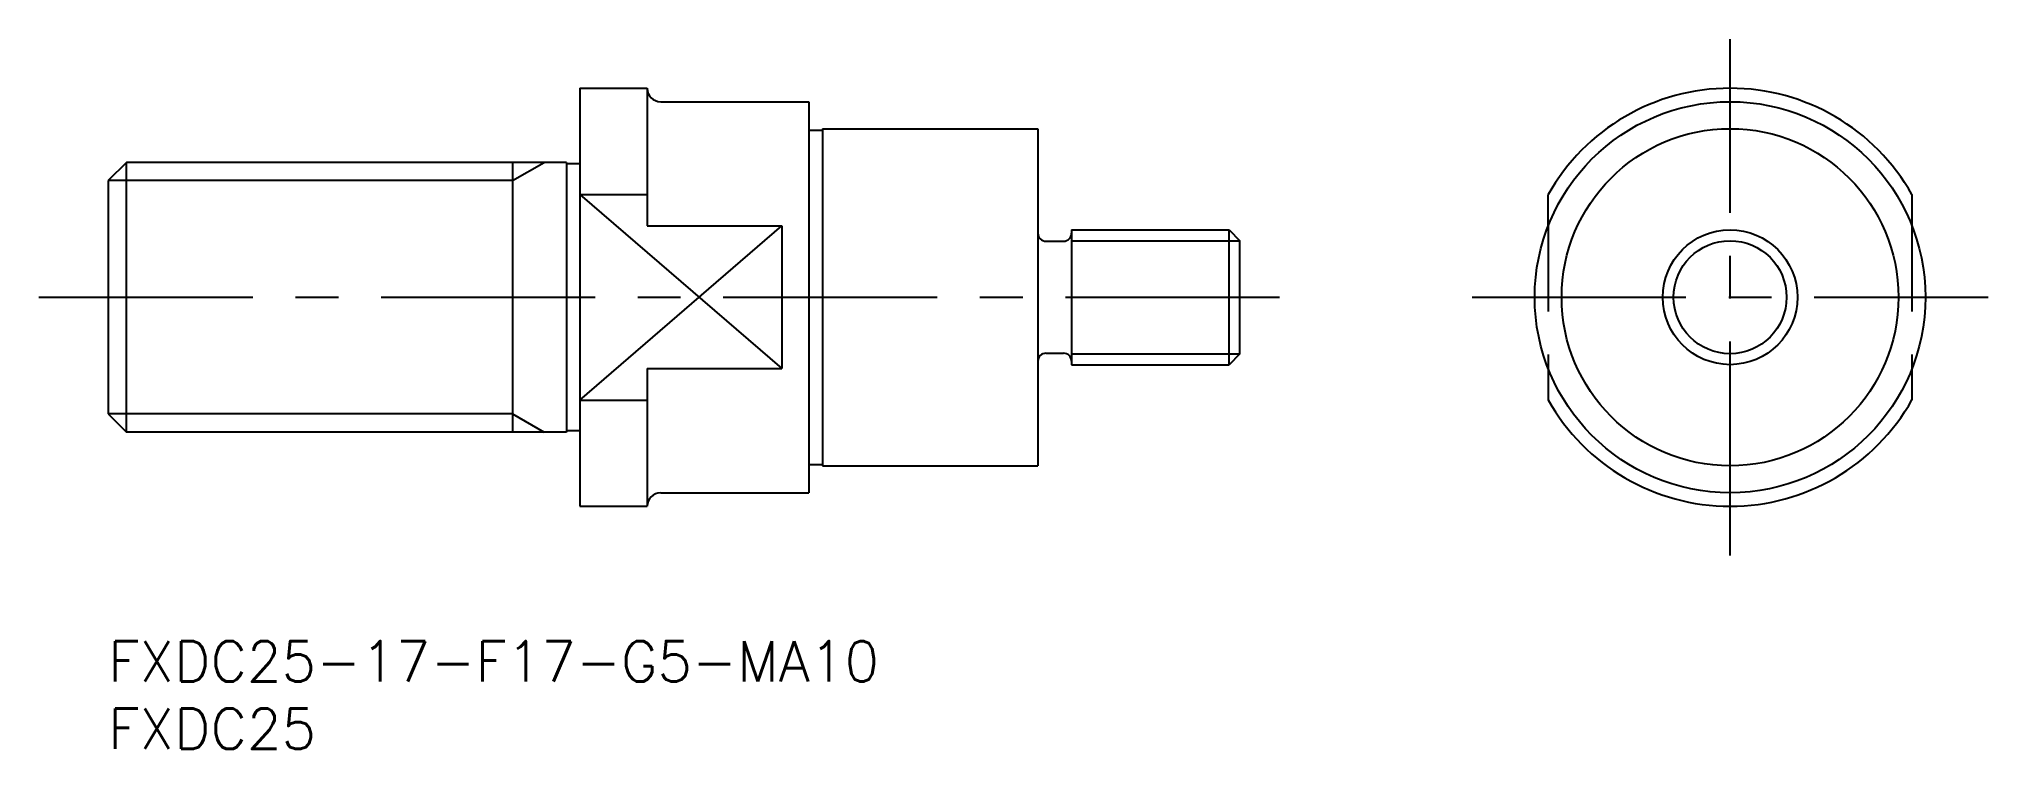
# Model space of a CAD drawing. Extents: x -5 to 140, y -8 to 45.
import ezdxf

# ---------------------------------------------------------------- set-up
doc = ezdxf.new("R2010")
doc.units = 0
doc.header["$LTSCALE"] = 0.5
doc.linetypes.add('CENTER', pattern=[50.8, 31.75, -6.35, 6.35, -6.35])
doc.linetypes.add('DASHED', pattern=[19.05, 12.7, -6.35])
for name, color, linetype in [('MSM_CENTER', 1, 'CENTER'), ('MSM_CONTINUOUS', 7, 'CONTINUOUS'), ('MSM_DASHED', 4, 'DASHED'), ('MSM_NARROW', 5, 'CONTINUOUS'), ('MSM_PART_NUMBER', 7, 'CONTINUOUS')]:
    doc.layers.add(name, color=color, linetype=linetype)
doc.styles.get("Standard").update_dxf_attribs({"font": 'txt.shx', "height": 3, "bigfont": 'bigfont.shx'})

# ---------------------------------------------------------------- blocks, each defined once
blk = doc.blocks.new('*U12')
at = {"layer": 'MSM_PART_NUMBER'}
blk.add_text('FXDC25-17-F17-G5-MA10', height=3, dxfattribs=at).set_placement((0, -3))
blk = doc.blocks.new('*U13')
at = {"layer": 'MSM_PART_NUMBER'}
blk.add_text('FXDC25', height=3, dxfattribs=at).set_placement((0, -8))

msp = doc.modelspace()

# ---------------------------------------------------------------- linework, layer by layer
at = {"layer": 'MSM_CENTER'}
for p, q in [((120.38, 6.35), (120.38, 44.65)), ((-5.15, 25.5), (88.87, 25.5)), ((101.23, 25.5), (139.53, 25.5))]:
    msp.add_line(p, q, dxfattribs=at)
at = {"layer": 'MSM_CONTINUOUS'}
for p, q in [((35, 41), (35, 10)), ((35, 41), (40, 41)), ((40, 41), (40, 30.79)), ((41, 40), (52, 40)), ((52, 40), (52, 11)), ((52, 37.9), (53, 37.9)), ((53, 38), (69, 38)), ((53, 38), (53, 13)), ((69, 38), (69, 13)), ((1.35, 35.5), (0, 34.15)), ((34, 35.5), (1.35, 35.5)), ((1.35, 15.5), (1.35, 35.5)), ((30, 35.5), (30, 15.5)), ((34, 35.5), (34, 15.5)), ((35, 35.4), (34, 35.4)), ((0, 34.15), (0, 16.85)), ((35, 33.12), (40, 33.12)), ((106.88, 30.79), (106.88, 33.12)), ((133.88, 33.12), (133.88, 30.79)), ((40, 30.79), (50, 30.79)), ((50, 30.79), (50, 20.21)), ((71.5, 30.5), (83.19, 30.5)), ((71.5, 30.5), (71.5, 20.5)), ((83.19, 20.5), (83.19, 30.5)), ((83.19, 30.5), (84, 29.69)), ((69.6, 29.65), (70.9, 29.65)), ((84, 21.31), (84, 29.69)), ((69.6, 21.35), (70.9, 21.35)), ((71.5, 20.5), (83.19, 20.5)), ((84, 21.31), (83.19, 20.5)), ((40, 20.21), (50, 20.21)), ((40, 20.21), (40, 10)), ((106.88, 20.21), (106.88, 17.88)), ((133.88, 20.21), (133.88, 17.88)), ((35, 17.88), (40, 17.88)), ((0, 16.85), (1.35, 15.5)), ((34, 15.5), (1.35, 15.5)), ((35, 15.6), (34, 15.6)), ((52, 13.1), (53, 13.1)), ((53, 13), (69, 13)), ((41, 11), (52, 11)), ((35, 10), (40, 10))]:
    msp.add_line(p, q, dxfattribs=at)
for radius in [14.5, 12.5, 5]:
    msp.add_circle((120.38, 25.5), radius, dxfattribs=at)
for centre, radius, start, end in [((41, 41), 1, 180, 270), ((120.38, 25.5), 15.5, 29.4287, 150.5713), ((69.6, 30.25), 0.6, 180, 270), ((70.9, 30.25), 0.6, 270, 0), ((69.6, 20.75), 0.6, 90, 180), ((70.9, 20.75), 0.6, 0, 90), ((120.38, 25.5), 15.5, 209.4287, 330.5713), ((41, 10), 1, 90, 180)]:
    msp.add_arc(centre, radius, start, end, dxfattribs=at)
at = {"layer": 'MSM_DASHED'}
for p, q in [((106.88, 30.79), (106.88, 20.21)), ((133.88, 30.79), (133.88, 20.21))]:
    msp.add_line(p, q, dxfattribs=at)
at = {"layer": 'MSM_NARROW'}
for p, q in [((30, 34.15), (32.34, 35.5)), ((30, 34.15), (0, 34.15)), ((35, 33.12), (50, 20.21)), ((35, 17.88), (50, 30.79)), ((71.5, 29.69), (84, 29.69)), ((71.5, 21.31), (84, 21.31)), ((30, 16.85), (0, 16.85)), ((30, 16.85), (32.34, 15.5))]:
    msp.add_line(p, q, dxfattribs=at)
msp.add_circle((120.38, 25.5), 4.19, dxfattribs=at)

# ---------------------------------------------------------------- block references
at = {"layer": 'MSM_CONTINUOUS'}
for name in ['*U12', '*U13']:
    msp.add_blockref(name, (0, 0), dxfattribs=at)

doc.saveas('drawing.dxf')
